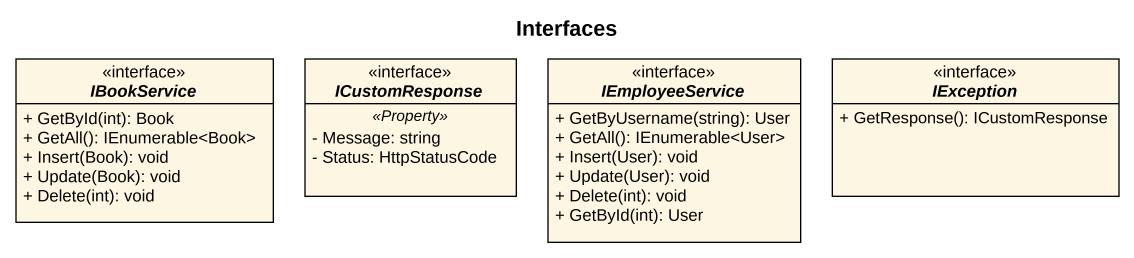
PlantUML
@startuml
title Interfaces
hide circle
hide empty members
skinparam classAttributeIconSize 0
interface IBookService <<interface>> {
  + GetById(int): Book
  + GetAll(): IEnumerable<Book>
  + Insert(Book): void
  + Update(Book): void
  + Delete(int): void
}
interface ICustomResponse <<interface>> {
  .. <<Property>> ..
  - Message: string
  - Status: HttpStatusCode
}
interface IEmployeeService <<interface>> {
  + GetByUsername(string): User
  + GetAll(): IEnumerable<User>
  + Insert(User): void
  + Update(User): void
  + Delete(int): void
  + GetById(int): User
}
interface IException <<interface>> {
  + GetResponse(): ICustomResponse
}
@enduml
